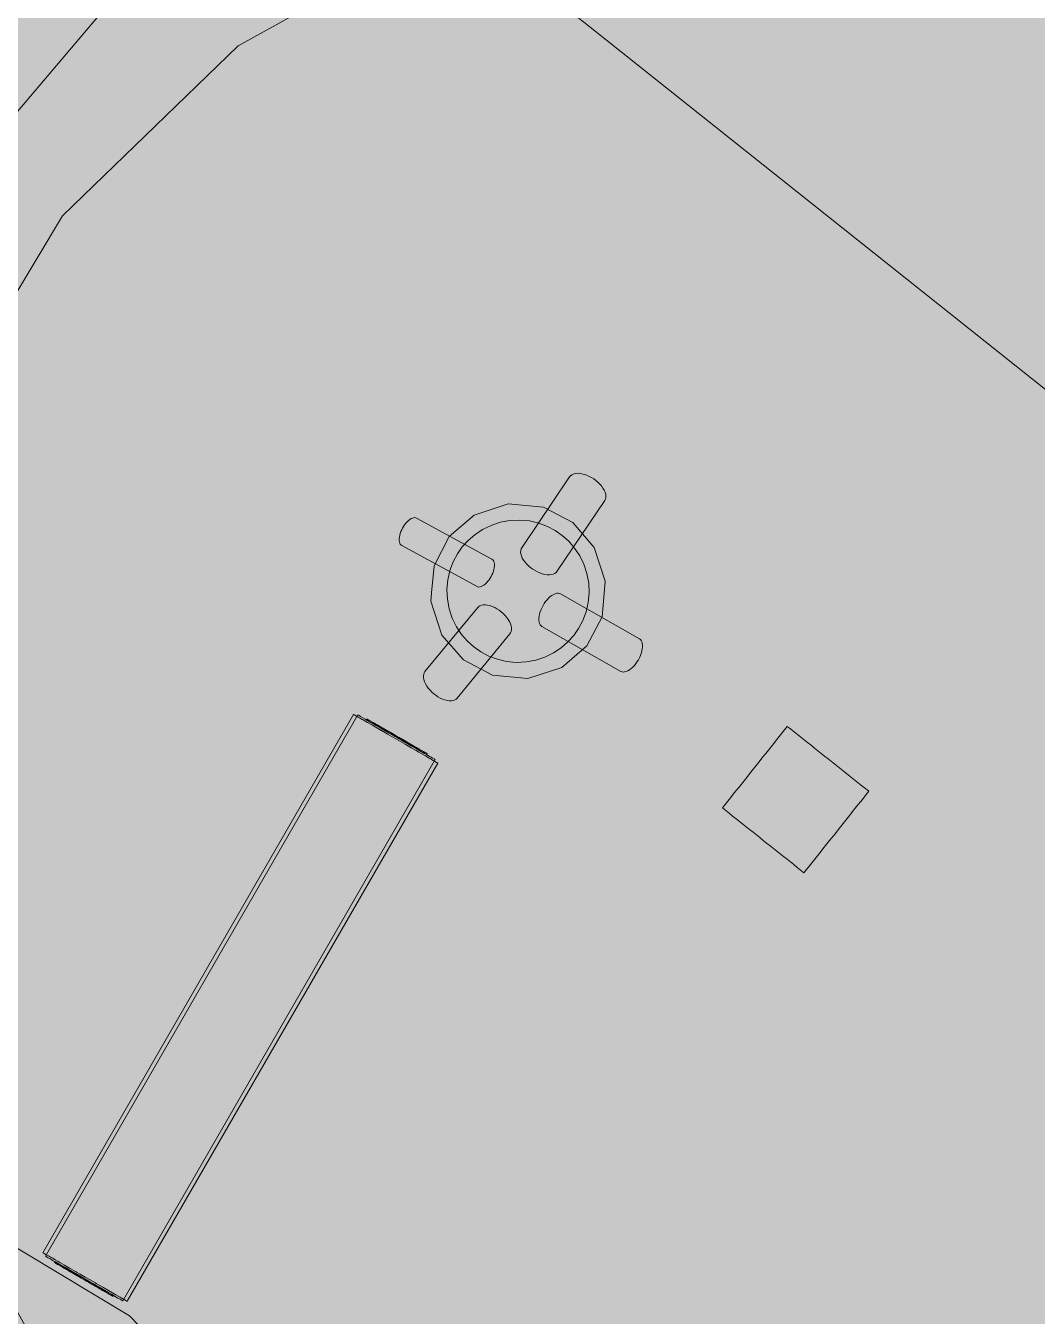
# Model space of a CAD drawing. Header units: millimetres. Extents: x -146962 to 322503, y -183624 to 284367.
# Drawn here: x 100377 to 103292, y 50912 to 54628 of the extents above; entities that cross this region are included whole.
import ezdxf

# ---------------------------------------------------------------- set-up
doc = ezdxf.new("R2010")
doc.units = ezdxf.units.MM
doc.layers.add('06_部屋の色', color=8, linetype='Continuous', lineweight=0)
doc.layers.add('30_敷地・外構', color=8, linetype='Continuous', lineweight=9)

msp = doc.modelspace()

# ---------------------------------------------------------------- hatches: boundary and pattern name
at = {"layer": '06_部屋の色', "true_color": 0xdde9cf}
msp.add_hatch(color=8, dxfattribs=at).paths.add_polyline_path([(83510.2, 29400.8), (83510.3, 31670.6), (83754.2, 32064.6), (83999.1, 32458.1), (84244.9, 32850.9), (84491.7, 33243.1), (84739.4, 33634.8), (84988.1, 34025.8), (85237.8, 34416.3), (85488.3, 34806.1), (85739.9, 35195.3), (85992.4, 35583.9), (86245.8, 35971.8), (86500.2, 36359.2), (86755.5, 36745.9), (87011.8, 37132), (87269, 37517.5), (87527.2, 37902.4), (87786.3, 38286.6), (88046.3, 38670.2), (88307.2, 39053.2), (88569.1, 39435.5), (88832, 39817.2), (89095.7, 40198.2), (89360.4, 40578.6), (89626, 40958.3), (89892.5, 41337.4), (90160, 41715.9), (90428.4, 42093.7), (90697.7, 42470.8), (90967.9, 42847.3), (91239, 43223.1), (91511.1, 43598.3), (91784.1, 43972.8), (92058, 44346.6), (92332.7, 44719.7), (92608.4, 45092.2), (92885.1, 45464), (93162.6, 45835.2), (93441, 46205.6), (93720.3, 46575.4), (94000.5, 46944.5), (94281.7, 47312.9), (94563.7, 47680.6), (94846.6, 48047.7), (95130.4, 48414), (95415.1, 48779.7), (95700.7, 49144.6), (95987.2, 49508.9), (96274.5, 49872.4), (96562.8, 50235.3), (96851.9, 50597.4), (97142, 50958.9), (97432.9, 51319.6), (97724.6, 51679.7), (98017.3, 52039), (98310.8, 52397.6), (98605.2, 52755.5), (98900.5, 53112.6), (99196.7, 53469.1), (99493.7, 53824.8), (99791.6, 54179.8), (100090.3, 54534), (100389.9, 54887.6), (100690.4, 55240.4), (100991.8, 55592.4), (101293.9, 55943.8), (101597, 56294.4), (101900.9, 56644.2), (102205.6, 56993.3), (102511.3, 57341.7), (102817.7, 57689.3), (103125, 58036.2), (103433.2, 58382.3), (103742.1, 58727.7), (104052, 59072.3), (104362.6, 59416.2), (104674.1, 59759.3), (104986.5, 60101.6), (105299.7, 60443.2), (105613.7, 60784), (105928.5, 61124.1), (106244.2, 61463.4), (106560.7, 61801.9), (106878, 62139.6), (107196.1, 62476.6), (107515.1, 62812.7), (107834.9, 63148.1), (108155.5, 63482.8), (108476.9, 63816.6), (108799.1, 64149.7), (109122.2, 64481.9), (109446, 64813.4), (109770.7, 65144.1), (110096.1, 65474), (110422.4, 65803.1), (110749.4, 66131.4), (111077.3, 66458.9), (111406, 66785.6), (111735.4, 67111.5), (112065.7, 67436.6), (112396.7, 67760.9), (112728.6, 68084.4), (113061.2, 68407.1), (113394.6, 68728.9), (113728.8, 69050), (114063.8, 69370.2), (114399.5, 69689.6), (114736, 70008.2), (115073.4, 70326), (115411.4, 70642.9), (115750.3, 70959.1), (116089.9, 71274.4), (116430.3, 71588.8), (116771.5, 71902.5), (117113.4, 72215.3), (117456.1, 72527.2), (117799.5, 72838.4), (118596.9, 72838.3), (118594.5, 29398.9)])
at = {"layer": '30_敷地・外構', "true_color": 0xcfe3ef}
msp.add_hatch(color=8, dxfattribs=at).paths.add_polyline_path([(92139, 44962.4), (92351.6, 45249.5), (92564.8, 45536.3), (92778.4, 45822.7), (92992.7, 46108.6), (93207.4, 46394.2), (93422.7, 46679.3), (93638.5, 46964), (93854.9, 47248.4), (94071.8, 47532.3), (94289.2, 47815.8), (94507.2, 48099), (94725.7, 48381.7), (94944.7, 48663.9), (95164.2, 48945.8), (95384.3, 49227.3), (95604.9, 49508.4), (95826.1, 49789), (96047.7, 50069.2), (96269.9, 50349), (96492.6, 50628.4), (96715.8, 50907.4), (96939.6, 51185.9), (97163.9, 51464.1), (97388.7, 51741.8), (97614, 52019.1), (97839.9, 52295.9), (98066.2, 52572.4), (98293.1, 52848.4), (98520.5, 53124), (98748.4, 53399.2), (98976.9, 53673.9), (99205.8, 53948.2), (99435.3, 54222.1), (99665.2, 54495.5), (99895.7, 54768.5), (100126.7, 55041.1), (100358.2, 55313.2), (100590.3, 55584.9), (100822.8, 55856.2), (101055.8, 56127), (101289.4, 56397.4), (101523.4, 56667.4), (101758, 56936.9), (101993.1, 57206), (102228.7, 57474.6), (102464.7, 57742.8), (102701.3, 58010.6), (102938.4, 58277.9), (103176, 58544.7), (103414.1, 58811.1), (103652.6, 59077.1), (103891.7, 59342.6), (104131.3, 59607.7), (104371.4, 59872.3), (104612, 60136.5), (104853, 60400.2), (105094.6, 60663.4), (105336.7, 60926.2), (105579.2, 61188.6), (105822.3, 61450.5), (106065.8, 61711.9), (106309.8, 61972.9), (106554.3, 62233.4), (106799.3, 62493.5), (107044.8, 62753.1), (107290.8, 63012.2), (107537.3, 63270.9), (107784.2, 63529.1), (108031.7, 63786.9), (108279.6, 64044.2), (108528, 64301), (108776.9, 64557.3), (109026.2, 64813.2), (109276.1, 65068.6), (109526.4, 65323.6), (109777.2, 65578.1), (110028.5, 65832.1), (110280.2, 66085.6), (110532.5, 66338.7), (110785.2, 66591.3), (111038.3, 66843.4), (111292, 67095), (111546.1, 67346.2), (111800.7, 67596.8), (112055.8, 67847.1), (112311.3, 68096.8), (112567.3, 68346), (112823.8, 68594.8), (113080.7, 68843.1), (113338.1, 69090.9), (113596, 69338.2), (113854.3, 69585), (114113.1, 69831.4), (114372.4, 70077.2), (114632.1, 70322.6), (114892.2, 70567.5), (115152.9, 70811.9), (115414, 71055.8), (115675.5, 71299.2), (115937.5, 71542.1), (116200, 71784.5), (116462.9, 72026.5), (116726.3, 72267.9), (116990.1, 72508.9), (117254.2, 72749.1), (117287.8, 72712.1), (117624.3, 72342.3), (117658, 72305.3), (117394.3, 72065.4), (117131.3, 71825.3), (116868.8, 71584.6), (116606.7, 71343.4), (116345.1, 71101.7), (116083.9, 70859.6), (115823.1, 70616.9), (115562.9, 70373.8), (115303.1, 70130.2), (115043.7, 69886.1), (114784.8, 69641.5), (114526.4, 69396.4), (114268.4, 69150.8), (114010.9, 68904.8), (113753.8, 68658.2), (113497.2, 68411.2), (113241.1, 68163.7), (112985.5, 67915.7), (112730.3, 67667.3), (112475.5, 67418.3), (112221.3, 67168.9), (111967.5, 66919), (111714.2, 66668.7), (111461.3, 66417.8), (111208.9, 66166.5), (110957, 65914.7), (110705.6, 65662.4), (110454.6, 65409.7), (110204.1, 65156.5), (109954.1, 64902.8), (109704.6, 64648.7), (109455.5, 64394.1), (109207, 64139), (108958.9, 63883.4), (108711.2, 63627.4), (108464.1, 63371), (108217.5, 63114), (107971.3, 62856.6), (107725.6, 62598.8), (107480.4, 62340.4), (107235.7, 62081.6), (106991.4, 61822.4), (106747.7, 61562.7), (106504.4, 61302.5), (106261.7, 61041.9), (106019.4, 60780.9), (105777.6, 60519.3), (105536.3, 60257.4), (105295.5, 59994.9), (105055.2, 59732.1), (104815.4, 59468.7), (104576.1, 59204.9), (104337.2, 58940.7), (104098.9, 58676), (103861.1, 58410.9), (103623.7, 58145.3), (103386.9, 57879.3), (103150.6, 57612.9), (102914.7, 57345.9), (102679.4, 57078.6), (102444.6, 56810.8), (102210.2, 56542.6), (101976.4, 56273.9), (101743.1, 56004.8), (101510.3, 55735.3), (101278, 55465.3), (101046.2, 55194.9), (100814.9, 54924), (100584.1, 54652.7), (100353.8, 54381), (100124.1, 54108.9), (99894.8, 53836.3), (99666.1, 53563.3), (99437.8, 53289.8), (99210.1, 53016), (98982.9, 52741.7), (98756.3, 52467), (98530.1, 52191.8), (98304.4, 51916.3), (98079.3, 51640.3), (97854.7, 51363.8), (97630.6, 51087), (97407, 50809.8), (97184, 50532.1), (96961.4, 50254), (96739.4, 49975.5), (96517.9, 49696.6), (96297, 49417.2), (96076.5, 49137.5), (95856.6, 48857.3), (95637.2, 48576.7), (95418.4, 48295.7), (95200.1, 48014.3), (94982.3, 47732.5), (94765, 47450.3), (94548.2, 47167.6), (94332, 46884.6), (94116.4, 46601.2), (93901.2, 46317.3), (93686.6, 46033.1), (93472.5, 45748.4), (93259, 45463.4), (93046, 45177.9), (92833.5, 44892.1), (92621.6, 44605.8), (92410.2, 44319.2), (92199.3, 44032.1), (91989, 43744.7), (91779.2, 43456.8), (91570, 43168.6), (91361.3, 42880), (91153.1, 42591), (90945.5, 42301.6), (90738.4, 42011.8), (90531.9, 41721.6), (90325.9, 41431.1), (90120.5, 41140.1), (89915.6, 40848.8), (89711.3, 40557), (89507.5, 40264.9), (89304.2, 39972.5), (89101.5, 39679.6), (88899.4, 39386.3), (88697.8, 39092.7), (88496.8, 38798.7), (88296.3, 38504.3), (88096.3, 38209.6), (87897, 37914.4), (87698.1, 37618.9), (87499.9, 37323.1), (87302.1, 37026.8), (87105, 36730.2), (86908.4, 36433.2), (86712.3, 36135.8), (86516.8, 35838.1), (86321.9, 35540), (86127.6, 35241.6), (85933.7, 34942.7), (85770.6, 34704.5), (84221.2, 30160.7), (84158.8, 30003.7), (83987.3, 29575.1), (83930.2, 29432.3), (83873, 29289.4), (83826.6, 29308), (83362.4, 29493.7), (83315.9, 29512.3), (83487.4, 29940.8), (83544.5, 30083.7), (83601.7, 30226.5), (83653.6, 30355.2), (85206.1, 34907.7), (85430, 35268.7), (85624.5, 35568.5), (85819.4, 35867.9), (86015, 36166.9), (86211.1, 36465.6), (86407.8, 36763.9), (86605, 37061.8), (86802.8, 37359.4), (87001.1, 37656.6), (87200, 37953.4), (87399.5, 38249.8), (87599.5, 38545.9), (87800, 38841.6), (88001.2, 39136.9), (88202.8, 39431.8), (88405.1, 39726.4), (88607.9, 40020.6), (88811.2, 40314.4), (89015.1, 40607.8), (89219.5, 40900.8), (89424.5, 41193.5), (89630, 41485.7), (89836.1, 41777.6), (90042.7, 42069.1), (90249.9, 42360.2), (90457.6, 42650.9), (90665.9, 42941.2), (90874.7, 43231.1), (91084.1, 43520.6), (91294, 43809.8), (91504.4, 44098.5), (91715.4, 44386.9), (91926.9, 44674.8)])
at = {"layer": '30_敷地・外構', "true_color": 0xcfe0b8}
for points in [[(100989.7, 54570.2), (101606.2, 54911.9), (102290.1, 55082.4), (102994.8, 55070.1), (103672.4, 54875.8), (104276.5, 54512.8), (104766.2, 54005.8), (105107.9, 53389.3), (105278.4, 52705.4), (105266.1, 52000.7), (105071.8, 51323.2), (104708.8, 50719), (104201.8, 50229.4), (103585.3, 49887.7), (102901.4, 49717.1), (102196.7, 49729.4), (101519.1, 49923.7), (100915, 50286.7), (100425.3, 50793.8), (100083.6, 51410.2), (99913.1, 52094.1), (99925.4, 52798.9), (100119.7, 53476.4), (100482.7, 54080.6)], [(102439.5, 52444.2), (102447.2, 52454), (102455, 52463.8), (102462.8, 52473.6), (102470.6, 52483.4), (102478.4, 52493.2), (102486.1, 52502.9), (102493.9, 52512.7), (102501.7, 52522.5), (102509.5, 52532.3), (102517.3, 52542.1), (102525, 52551.9), (102532.8, 52561.6), (102540.6, 52571.4), (102548.4, 52581.2), (102556.2, 52591), (102564, 52600.8), (102571.7, 52610.6), (102581.5, 52602.8), (102591.3, 52595), (102601.1, 52587.2), (102610.9, 52579.4), (102620.6, 52571.6), (102630.4, 52563.9), (102640.2, 52556.1), (102650, 52548.3), (102659.8, 52540.5), (102669.6, 52532.7), (102679.3, 52525), (102689.1, 52517.2), (102698.9, 52509.4), (102708.7, 52501.6), (102718.5, 52493.8), (102728.3, 52486), (102738, 52478.3), (102747.8, 52470.5), (102757.6, 52462.7), (102767.4, 52454.9), (102777.2, 52447.1), (102787, 52439.4), (102796.7, 52431.6), (102806.5, 52423.8), (102798.7, 52414), (102791, 52404.2), (102783.2, 52394.4), (102775.4, 52384.7), (102767.6, 52374.9), (102759.8, 52365.1), (102752, 52355.3), (102744.3, 52345.5), (102736.5, 52335.8), (102728.7, 52326), (102720.9, 52316.2), (102713.1, 52306.4), (102705.4, 52296.6), (102697.6, 52286.8), (102689.8, 52277.1), (102682, 52267.3), (102674.2, 52257.5), (102666.5, 52247.7), (102658.7, 52237.9), (102650.9, 52228.1), (102643.1, 52218.4), (102635.3, 52208.6), (102627.5, 52198.8), (102619.8, 52189), (102610, 52196.8), (102600.2, 52204.6), (102590.4, 52212.4), (102580.6, 52220.1), (102570.9, 52227.9), (102561.1, 52235.7), (102551.3, 52243.5), (102541.5, 52251.3), (102531.7, 52259), (102521.9, 52266.8), (102512.2, 52274.6), (102502.4, 52282.4), (102492.6, 52290.2), (102482.8, 52298), (102473, 52305.7), (102463.2, 52313.5), (102453.5, 52321.3), (102443.7, 52329.1), (102433.9, 52336.9), (102424.1, 52344.6), (102414.3, 52352.4), (102404.5, 52360.2), (102394.8, 52368), (102385, 52375.8), (102392.8, 52385.6), (102400.5, 52395.3), (102408.3, 52405.1), (102416.1, 52414.9), (102423.9, 52424.7), (102431.7, 52434.5)], [(96519.5, 49876.6), (96882.5, 50480.8), (97389.5, 50970.4), (98006, 51312.1), (98689.9, 51482.6), (99394.6, 51470.3), (100072.2, 51276), (100676.3, 50913), (101166, 50406), (101507.7, 49789.5), (101678.2, 49105.6), (101665.9, 48400.9), (101471.6, 47723.4), (101108.6, 47119.2), (100601.6, 46629.6), (99985.1, 46287.9), (99301.2, 46117.3), (98596.5, 46129.6), (97918.9, 46323.9), (97314.8, 46686.9), (96825.1, 47194), (96483.4, 47810.4), (96312.9, 48494.3), (96325.2, 49199.1)]]:
    msp.add_hatch(color=8, dxfattribs=at).paths.add_polyline_path(points)

# ---------------------------------------------------------------- linework, layer by layer
at = {"layer": '30_敷地・外構'}
for points in [[(102444.6, 56810.8), (102210.2, 56542.6), (101976.4, 56273.9), (101743.1, 56004.8), (101510.3, 55735.3), (101278, 55465.3), (101046.2, 55194.9), (100814.9, 54924), (100584.1, 54652.7), (100353.8, 54381), (100124.1, 54108.9), (99894.8, 53836.3), (99666.1, 53563.3), (99437.8, 53289.8), (99210.1, 53016), (98982.9, 52741.7), (98756.3, 52467), (98530.1, 52191.8), (98304.4, 51916.3)], [(103504.1, 53431), (102004.1, 54624.2), (101854.1, 54743.5), (101704.1, 54862.8), (101554.1, 54982.1), (101404.1, 55101.5), (102239.3, 56151.5)], [(100989.7, 54570.2), (101606.2, 54911.9), (102290.1, 55082.4), (102994.8, 55070.1), (103672.4, 54875.8), (104276.5, 54512.8), (104766.2, 54005.8), (105107.9, 53389.3), (105278.4, 52705.4), (105266.1, 52000.7), (105071.8, 51323.2), (104708.8, 50719)], [(100425.3, 50793.8), (100083.6, 51410.2), (99913.1, 52094.1), (99925.4, 52798.9), (100119.7, 53476.4), (100482.7, 54080.6), (100989.7, 54570.2)], [(101804.7, 53121.6), (101806.6, 53125.2), (101944.4, 53329.5), (101947, 53332.6), (101950.5, 53335.3), (101954.8, 53337.3), (101960, 53338.7), (101965.9, 53339.4), (101972.5, 53339.2), (101979.4, 53338.1), (101986.6, 53336.3), (101993.8, 53333.8), (102000.8, 53330.6), (102007.5, 53327.1), (102013.8, 53323.2), (102019.7, 53318.8), (102025.5, 53314), (102031.1, 53308.6), (102036.1, 53302.9), (102040.5, 53296.9), (102044.1, 53290.9), (102046.7, 53284.9), (102048.4, 53279.2), (102049, 53273.9), (102048.7, 53269), (102047.6, 53264.8), (102045.7, 53261.2), (101907.9, 53056.9), (101905.3, 53053.8), (101901.8, 53051.1), (101897.5, 53049.1), (101892.3, 53047.7), (101886.4, 53047), (101879.8, 53047.3), (101872.9, 53048.3), (101865.7, 53050.1), (101858.5, 53052.6), (101851.5, 53055.8), (101844.8, 53059.4), (101838.5, 53063.3), (101832.6, 53067.6), (101826.8, 53072.4), (101821.2, 53077.8), (101816.2, 53083.5), (101811.8, 53089.5), (101808.2, 53095.5), (101805.6, 53101.5), (101803.9, 53107.2), (101803.3, 53112.6), (101803.6, 53117.4), (101804.7, 53121.6)], [(101597.8, 53157.3), (101669.7, 53219.1), (101767.1, 53251.2), (101869.3, 53241.9), (101953.3, 53197.8), (102015.1, 53126), (102047.2, 53028.5), (102045, 53004.4), (102037.9, 52926.3), (101993.8, 52842.3), (101921.9, 52780.5), (101824.4, 52748.5), (101722.2, 52757.8), (101638.3, 52801.8), (101576.5, 52873.7), (101544.4, 52971.2), (101546.6, 52995.2), (101553.7, 53073.4), (101597.8, 53157.3)], [(101453.4, 53146.2), (101453.4, 53150.8), (101453.9, 53155.8), (101454.9, 53161.1), (101456.4, 53166.5), (101458.3, 53171.8), (101460.5, 53176.9), (101463, 53181.7), (101465.7, 53186.3), (101468.8, 53190.9), (101472.2, 53195.4), (101475.9, 53199.6), (101479.8, 53203.3), (101483.7, 53206.4), (101487.6, 53208.9), (101491.4, 53210.6), (101495, 53211.6), (101498.2, 53211.9), (101501, 53211.5), (101503.5, 53210.6), (101720.7, 53091.9), (101722.9, 53090.3), (101724.7, 53088.1), (101726.2, 53085.3), (101727.3, 53081.8), (101727.9, 53077.6), (101727.9, 53073), (101727.4, 53068), (101726.4, 53062.7), (101724.9, 53057.4), (101723, 53052.1), (101720.8, 53047), (101718.3, 53042.2), (101715.6, 53037.5), (101712.5, 53032.9), (101709.1, 53028.4), (101705.4, 53024.3), (101701.5, 53020.6), (101697.5, 53017.4), (101693.6, 53014.9), (101689.8, 53013.2), (101686.3, 53012.2), (101683.1, 53011.9), (101680.2, 53012.3), (101677.8, 53013.3), (101460.5, 53131.9), (101458.4, 53133.5), (101456.5, 53135.7), (101455, 53138.5), (101454, 53142.1), (101453.4, 53146.2)], [(101621.2, 53107.2), (101635.3, 53127.4), (101651.9, 53145.8), (101671.3, 53162.7), (101693.6, 53177.5), (101718.3, 53189.6), (101744.8, 53198.4), (101772.6, 53203.5), (101800.8, 53204.8), (101828.6, 53202.2), (101855.4, 53196), (101880.4, 53186.6), (101903.2, 53174.5), (101923.4, 53160.3), (101941.8, 53143.7), (101958.7, 53124.3), (101973.5, 53102), (101985.6, 53077.4), (101994.3, 53050.8), (101999.5, 53023), (102000.7, 52994.8), (101998.1, 52967), (101991.9, 52940.2), (101982.5, 52915.2), (101970.4, 52892.4), (101956.2, 52872.2), (101939.7, 52853.8), (101920.2, 52836.9), (101898, 52822.1), (101873.3, 52810.1), (101846.8, 52801.3), (101819, 52796.1), (101790.8, 52794.9), (101762.9, 52797.5), (101736.2, 52803.7), (101711.2, 52813.1), (101688.4, 52825.2), (101668.2, 52839.4), (101649.8, 52855.9), (101632.9, 52875.4), (101618.1, 52897.6), (101606, 52922.3), (101597.2, 52948.9), (101592.1, 52976.6), (101590.8, 53004.8), (101593.4, 53032.7), (101599.6, 53059.4), (101609.1, 53084.4), (101621.2, 53107.2)], [(101523.2, 52756.3), (101523.9, 52761), (101525.5, 52765.1), (101527.7, 52768.5), (101679.5, 52953), (101682.4, 52955.9), (101686.1, 52958.2), (101690.6, 52959.9), (101695.8, 52960.8), (101701.7, 52960.9), (101708.1, 52960.1), (101714.9, 52958.5), (101721.7, 52956.1), (101728.6, 52952.9), (101735.2, 52949.2), (101741.4, 52945.1), (101747.1, 52940.7), (101752.6, 52935.9), (101757.8, 52930.6), (101762.7, 52924.8), (101767.1, 52918.7), (101770.8, 52912.4), (101773.7, 52906.1), (101775.7, 52900), (101776.8, 52894.2), (101776.9, 52888.9), (101776.1, 52884.2), (101774.5, 52880.1), (101772.3, 52876.7), (101620.5, 52692.1), (101617.6, 52689.3), (101613.9, 52687), (101609.4, 52685.3), (101604.2, 52684.4), (101598.3, 52684.3), (101591.9, 52685.1), (101585.2, 52686.7), (101578.3, 52689.1), (101571.4, 52692.2), (101564.8, 52695.9), (101558.6, 52700.1), (101552.9, 52704.5), (101547.4, 52709.3), (101542.2, 52714.6), (101537.3, 52720.3), (101532.9, 52726.4), (101529.2, 52732.7), (101526.3, 52739), (101524.3, 52745.2), (101523.3, 52751), (101523.2, 52756.3)], [(101856, 52921.7), (101856.7, 52927.8), (101858, 52934.1), (101859.9, 52940.6), (101862.2, 52946.9), (101865, 52953), (101868, 52958.7), (101871.4, 52964.3), (101875.2, 52969.8), (101879.5, 52975), (101884, 52979.9), (101888.8, 52984.3), (101893.7, 52988), (101898.6, 52990.8), (101903.2, 52992.8), (101907.6, 52993.9), (101911.5, 52994.1), (101915, 52993.6), (101918, 52992.3), (102145.8, 52862.7), (102148.5, 52860.8), (102150.7, 52858), (102152.6, 52854.5), (102153.9, 52850.2), (102154.5, 52845.2), (102154.6, 52839.6), (102153.9, 52833.5), (102152.6, 52827.2), (102150.7, 52820.7), (102148.4, 52814.4), (102145.6, 52808.3), (102142.6, 52802.6), (102139.2, 52797), (102135.4, 52791.5), (102131.1, 52786.2), (102126.5, 52781.3), (102121.8, 52777), (102116.9, 52773.3), (102112, 52770.5), (102107.4, 52768.5), (102103, 52767.4), (102099, 52767.2), (102095.5, 52767.7), (102092.5, 52769), (101864.7, 52898.6), (101862.1, 52900.5), (101859.8, 52903.2), (101858, 52906.8), (101856.7, 52911.1), (101856, 52916.1), (101856, 52921.7)], [(101331.7, 52639.3), (101332.5, 52638.9), (101335.1, 52637.4), (101338.9, 52635.2), (101346.6, 52630.8), (101349.3, 52629.2), (101357.5, 52624.4), (101362.4, 52621.6), (101363.9, 52620.8), (101364.4, 52620.5), (101376, 52613.8), (101388.7, 52606.4), (101398.6, 52600.7), (101399.4, 52600.3), (101401.7, 52599), (101402.2, 52598.6), (101413.7, 52592), (101420.1, 52588.3), (101429.8, 52582.7), (101443.3, 52574.9), (101456.7, 52567.2), (101470.5, 52559.2), (101475.6, 52556.3), (101487, 52549.7), (101487.9, 52549.2), (101488.2, 52549), (101502.6, 52540.7), (101509.6, 52536.6), (101516.4, 52532.7), (101529, 52525.4), (101536.5, 52521.1), (101539.5, 52519.3), (101540.5, 52518.8), (101540.6, 52518.8), (101542.3, 52517.8), (101546.5, 52515.3), (101551.4, 52512.5), (101551.9, 52512.2), (101554, 52511), (101555.8, 52510), (101556, 52509.8), (101560.8, 52507), (101563.6, 52505.4), (101564.5, 52504.9), (100669.4, 50954.8), (100668.5, 50955.3), (100665.7, 50956.9), (100660.9, 50959.7), (100660.9, 50959.7), (100660.1, 50960.2), (100659, 50960.8), (100659, 50960.8), (100653.9, 50963.7), (100651.9, 50964.9), (100649.6, 50966.3), (100645.5, 50968.6), (100637.1, 50973.4), (100627, 50979.3), (100615.5, 50986), (100613.8, 50986.9), (100609.5, 50989.4), (100607.5, 50990.6), (100601.3, 50994.1), (100589.2, 51001.1), (100580.4, 51006.2), (100577.8, 51007.7), (100562.8, 51016.4), (100548.2, 51024.8), (100533.6, 51033.2), (100523.8, 51038.9), (100521, 51040.5), (100507.1, 51048.5), (100503.5, 51050.6), (100493.6, 51056.3), (100488.9, 51059), (100475, 51067), (100469.9, 51070), (100469.3, 51070.3), (100469.1, 51070.4), (100462.4, 51074.3), (100455, 51078.6), (100450.9, 51081), (100444.5, 51084.7), (100442.4, 51085.9), (100435.4, 51089.9), (100430.6, 51092.7), (100427.8, 51094.3), (100426.9, 51094.8), (101322, 52644.9), (101322.9, 52644.4), (101325.7, 52642.8), (101330.5, 52640), (101331.7, 52639.3), (101331.7, 52639.3)], [(101348.5, 52635.4), (101356.8, 52630.6), (101366.9, 52624.8), (101378.5, 52618.1), (101391.2, 52610.8), (101397.8, 52607), (101404.7, 52603), (101418.3, 52595.1), (101418.5, 52595), (101432.3, 52587), (101445.8, 52579.3), (101459.2, 52571.5), (101473, 52563.5), (101486.4, 52555.8), (101500.3, 52547.8), (101513, 52540.4), (101524.6, 52533.7), (101534.7, 52527.9), (101543.1, 52523.1), (101545.2, 52521.8), (101549.5, 52519.4), (101553.9, 52516.8), (101556.5, 52515.3), (101557.3, 52514.9), (100657.2, 50956.1), (100656.4, 50956.5), (100653.8, 50958), (100649.4, 50960.6), (100643, 50964.3), (100634.6, 50969.1), (100624.5, 50974.9), (100613, 50981.6), (100600.2, 50989), (100586.7, 50996.8), (100572.9, 51004.8), (100559.1, 51012.7), (100545.7, 51020.5), (100532.7, 51028), (100518.5, 51036.2), (100518.2, 51036.3), (100504.6, 51044.2), (100497.7, 51048.2), (100491.1, 51052), (100478.4, 51059.3), (100466.8, 51066), (100456.7, 51071.8), (100448.4, 51076.7), (100442, 51080.4), (100437.5, 51082.9), (100434.9, 51084.4), (100434.1, 51084.9), (101334.2, 52643.7), (101335, 52643.2), (101337.6, 52641.7), (101342.1, 52639.2), (101348.5, 52635.4)], [(101366.3, 52628.6), (101366.3, 52628.6), (101369.6, 52626.7), (101371.4, 52625.7), (101371.6, 52625.6), (101372.1, 52625.3), (101377.9, 52621.9), (101385.7, 52617.4), (101392.1, 52613.7), (101396.9, 52611), (101404.7, 52606.4), (101415.2, 52600.4), (101421, 52597), (101423.3, 52595.7), (101426.9, 52593.6), (101437.2, 52587.7), (101447.3, 52581.9), (101457.7, 52575.8), (101462.8, 52572.9), (101463.1, 52572.7), (101463.4, 52572.6), (101468.5, 52569.6), (101478.4, 52563.9), (101479.3, 52563.4), (101485.4, 52559.9), (101487.9, 52558.4), (101495.7, 52553.9), (101498.9, 52552.1), (101500.6, 52551.1), (101508.6, 52546.4), (101508.8, 52546.3), (101510.4, 52545.4), (101513.9, 52543.4), (101520.1, 52539.8), (101520.8, 52539.4), (101523.2, 52538), (101527.4, 52535.6), (101528.3, 52535.1), (101530.2, 52534), (101530.8, 52533.6), (101531.6, 52533.1), (101533.6, 52532), (101534.3, 52531.6), (101532.8, 52529), (101532.1, 52529.4), (101530.1, 52530.5), (101526.7, 52532.6), (101526.1, 52532.9), (101523.4, 52534.4), (101519.2, 52536.8), (101515.2, 52539.2), (101510.5, 52541.9), (101504.8, 52545.2), (101499, 52548.5), (101498.3, 52548.9), (101498.2, 52549), (101496.2, 52550.2), (101488.3, 52554.7), (101488, 52554.9), (101486.6, 52555.7), (101483.5, 52557.5), (101476.5, 52561.5), (101466.1, 52567.5), (101455.8, 52573.5), (101445.8, 52579.3), (101435.3, 52585.3), (101424.5, 52591.5), (101415, 52597), (101404.9, 52602.9), (101404.7, 52603), (101395.4, 52608.4), (101393.3, 52609.6), (101386.6, 52613.4), (101379.4, 52617.6), (101379.1, 52617.7), (101372.9, 52621.3), (101368.1, 52624.1), (101364.7, 52626.1), (101362.8, 52627.2), (101362.2, 52627.5), (101361.4, 52628), (101359.4, 52629.1), (101358.7, 52629.5), (101360.2, 52632.1), (101360.9, 52631.7), (101362.9, 52630.6), (101366.3, 52628.6)], [(101384.8, 52618), (101385.7, 52617.4), (101386.7, 52616.8), (101387.3, 52616.5), (101390.6, 52614.6), (101391, 52614.3), (101391, 52614.3), (101395.9, 52611.5), (101401.7, 52608.2), (101406.8, 52605.2), (101410.5, 52603.1), (101410.6, 52603), (101415.7, 52600.1), (101415.9, 52600), (101423.5, 52595.6), (101424.8, 52594.8), (101431.4, 52591), (101431.5, 52590.9), (101438.1, 52587.2), (101439.9, 52586.1), (101447.3, 52581.9), (101454.6, 52577.6), (101462.1, 52573.3), (101463, 52572.8), (101471, 52568.2), (101474.6, 52566.1), (101477.1, 52564.6), (101484, 52560.6), (101490.1, 52557.2), (101492.8, 52555.6), (101493.1, 52555.4), (101497.5, 52552.9), (101500.5, 52551.2), (101502.4, 52550), (101503.5, 52549.4), (101506.4, 52547.7), (101507.8, 52546.9), (101509.8, 52545.8), (101511.2, 52544.9), (101509.7, 52542.3), (101508.3, 52543.2), (101505.7, 52544.7), (101503.1, 52546.2), (101502.5, 52546.5), (101500.8, 52547.5), (101500, 52547.9), (101497.2, 52549.6), (101494.4, 52551.2), (101488.9, 52554.4), (101488.8, 52554.4), (101484.6, 52556.8), (101477.3, 52561.1), (101474.1, 52562.9), (101469.5, 52565.6), (101468.2, 52566.3), (101461.5, 52570.2), (101453.5, 52574.8), (101445.8, 52579.3), (101438.4, 52583.5), (101430.9, 52587.9), (101423.3, 52592.2), (101422, 52593), (101415.9, 52596.5), (101412.4, 52598.5), (101410.3, 52599.8), (101402.6, 52604.2), (101397.1, 52607.4), (101394.4, 52608.9), (101392.6, 52610), (101392.4, 52610.1), (101389.1, 52612), (101388.8, 52612.1), (101387.8, 52612.7), (101385.8, 52613.9), (101384.5, 52614.6), (101383.3, 52615.4), (101381.8, 52616.2), (101383.3, 52618.8), (101384.8, 52618)], [(101418.4, 52598.5), (101418.8, 52598.3), (101420.2, 52597.5), (101422.1, 52596.4), (101422.9, 52596), (101426.5, 52593.9), (101428.6, 52592.7), (101432.1, 52590.6), (101433.6, 52589.7), (101434.6, 52589.2), (101436.4, 52588.1), (101438.8, 52586.7), (101439.7, 52586.2), (101441.6, 52585.2), (101443.1, 52584.3), (101447.3, 52581.9), (101451.4, 52579.5), (101453.8, 52578.1), (101455.7, 52577), (101460, 52574.5), (101461.2, 52573.8), (101462.4, 52573.1), (101464.1, 52572.1), (101466.2, 52570.9), (101469.2, 52569.2), (101469.5, 52569), (101471.7, 52567.8), (101474.3, 52566.2), (101476.1, 52565.2), (101477.3, 52564.5), (101477.4, 52564.5), (101478.1, 52564.1), (101479.3, 52563.3), (101480.7, 52562.6), (101481.5, 52562.1), (101480, 52559.5), (101479.2, 52560), (101477.8, 52560.7), (101475.9, 52561.9), (101475.9, 52561.9), (101475.8, 52561.9), (101473.3, 52563.4), (101472.8, 52563.7), (101472.6, 52563.8), (101470.5, 52565), (101468, 52566.4), (101466.6, 52567.3), (101462.6, 52569.5), (101460.9, 52570.5), (101460.3, 52570.9), (101458.5, 52571.9), (101457.2, 52572.7), (101454.3, 52574.4), (101453.3, 52574.9), (101452.4, 52575.4), (101450.8, 52576.4), (101449.9, 52576.9), (101445.8, 52579.3), (101442, 52581.4), (101442, 52581.5), (101441.2, 52581.9), (101440.3, 52582.4), (101437.3, 52584.1), (101436, 52584.9), (101434.3, 52585.9), (101430.6, 52588), (101428.9, 52589), (101425.5, 52590.9), (101423.8, 52591.9), (101421, 52593.6), (101418.7, 52594.9), (101418.3, 52595.1), (101418.2, 52595.2), (101417.9, 52595.4), (101417.2, 52595.8), (101416.9, 52595.9), (101415.7, 52596.6), (101415.2, 52596.9), (101415, 52597.1), (101413.8, 52597.7), (101413.7, 52597.8), (101412.3, 52598.6), (101411.5, 52599), (101413, 52601.6), (101413.8, 52601.2), (101415.2, 52600.4), (101415.4, 52600.3), (101417.2, 52599.2), (101418.4, 52598.5)], [(102439.5, 52444.2), (102447.2, 52454), (102455, 52463.8), (102462.8, 52473.6), (102470.6, 52483.4), (102478.4, 52493.2), (102486.1, 52502.9), (102493.9, 52512.7), (102501.7, 52522.5), (102509.5, 52532.3), (102517.3, 52542.1), (102525, 52551.9), (102532.8, 52561.6), (102540.6, 52571.4), (102548.4, 52581.2), (102556.2, 52591), (102564, 52600.8), (102571.7, 52610.6), (102581.5, 52602.8), (102591.3, 52595), (102601.1, 52587.2), (102610.9, 52579.4), (102620.6, 52571.6), (102630.4, 52563.9), (102640.2, 52556.1), (102650, 52548.3), (102659.8, 52540.5), (102669.6, 52532.7), (102679.3, 52525), (102689.1, 52517.2), (102698.9, 52509.4), (102708.7, 52501.6), (102718.5, 52493.8), (102728.3, 52486), (102738, 52478.3), (102747.8, 52470.5), (102757.6, 52462.7), (102767.4, 52454.9), (102777.2, 52447.1), (102787, 52439.4), (102796.7, 52431.6), (102806.5, 52423.8), (102798.7, 52414), (102791, 52404.2), (102783.2, 52394.4), (102775.4, 52384.7), (102767.6, 52374.9), (102759.8, 52365.1), (102752, 52355.3), (102744.3, 52345.5), (102736.5, 52335.8), (102728.7, 52326), (102720.9, 52316.2), (102713.1, 52306.4), (102705.4, 52296.6), (102697.6, 52286.8), (102689.8, 52277.1), (102682, 52267.3), (102674.2, 52257.5), (102666.5, 52247.7), (102658.7, 52237.9), (102650.9, 52228.1), (102643.1, 52218.4), (102635.3, 52208.6), (102627.5, 52198.8), (102619.8, 52189), (102610, 52196.8), (102600.2, 52204.6), (102590.4, 52212.4), (102580.6, 52220.1), (102570.9, 52227.9), (102561.1, 52235.7), (102551.3, 52243.5), (102541.5, 52251.3), (102531.7, 52259), (102521.9, 52266.8), (102512.2, 52274.6), (102502.4, 52282.4), (102492.6, 52290.2), (102482.8, 52298), (102473, 52305.7), (102463.2, 52313.5), (102453.5, 52321.3), (102443.7, 52329.1), (102433.9, 52336.9), (102424.1, 52344.6), (102414.3, 52352.4), (102404.5, 52360.2), (102394.8, 52368), (102385, 52375.8), (102392.8, 52385.6), (102400.5, 52395.3), (102408.3, 52405.1), (102416.1, 52414.9), (102423.9, 52424.7), (102431.7, 52434.5), (102439.5, 52444.2)], [(98006, 51312.1), (98689.9, 51482.6), (99394.6, 51470.3), (100072.2, 51276), (100676.3, 50913), (101166, 50406), (101507.7, 49789.5), (101678.2, 49105.6), (101665.9, 48400.9), (101471.6, 47723.4), (101108.6, 47119.2), (100601.6, 46629.6), (99985.1, 46287.9), (99301.2, 46117.3), (98596.5, 46129.6), (97918.9, 46323.9)], [(100467.3, 51065.7), (100467.4, 51065.7), (100472.2, 51062.9), (100475.3, 51061.1), (100479.4, 51058.7), (100486.1, 51054.8), (100494.9, 51049.8), (100504.5, 51044.2), (100506.1, 51043.3), (100506.2, 51043.3), (100511.3, 51040.3), (100514.7, 51038.4), (100523.1, 51033.5), (100526, 51031.8), (100536, 51026.1), (100545.7, 51020.5), (100555.8, 51014.6), (100558.5, 51013.1), (100565.4, 51009.1), (100567.4, 51007.9), (100576.7, 51002.6), (100583.9, 50998.4), (100585.1, 50997.7), (100588, 50996.1), (100594.4, 50992.4), (100602.7, 50987.5), (100610.1, 50983.3), (100612.8, 50981.7), (100616.1, 50979.8), (100618, 50978.7), (100620.7, 50977.1), (100624, 50975.3), (100625.8, 50974.2), (100626.1, 50974), (100627.3, 50973.3), (100628, 50973), (100629.2, 50972.2), (100629.9, 50971.9), (100628.4, 50969.3), (100627.7, 50969.6), (100626.5, 50970.4), (100625.8, 50970.7), (100625.8, 50970.8), (100624.9, 50971.3), (100624.3, 50971.6), (100623.5, 50972.1), (100622.4, 50972.7), (100619.2, 50974.5), (100617.6, 50975.5), (100616.8, 50975.9), (100615.6, 50976.6), (100614.6, 50977.2), (100611.3, 50979.1), (100608.6, 50980.7), (100603.7, 50983.5), (100595.2, 50988.4), (100595, 50988.5), (100595, 50988.6), (100592.9, 50989.8), (100585.4, 50994.1), (100585.3, 50994.1), (100575.2, 51000), (100564.7, 51006), (100559.6, 51009), (100554.3, 51012), (100554, 51012.2), (100544.2, 51017.9), (100534.5, 51023.5), (100531.4, 51025.3), (100523.6, 51029.7), (100514.5, 51035), (100507.6, 51039), (100503, 51041.6), (100500.2, 51043.3), (100495.5, 51046), (100490.2, 51049.1), (100484.6, 51052.2), (100479.8, 51055), (100477, 51056.6), (100471.9, 51059.6), (100469.1, 51061.2), (100465.9, 51063.1), (100465.8, 51063.1), (100462.5, 51065), (100460.6, 51066.1), (100460, 51066.5), (100461.5, 51069.1), (100462.1, 51068.7), (100464, 51067.6), (100465, 51067.1), (100465.5, 51066.7), (100467.3, 51065.7)], [(100493.3, 51050.7), (100494.6, 51050), (100498.9, 51047.5), (100501.8, 51045.8), (100508.2, 51042.1), (100515.3, 51038), (100522.8, 51033.7), (100524.1, 51032.9), (100530.5, 51029.2), (100538.2, 51024.8), (100545.7, 51020.5), (100553.1, 51016.2), (100560, 51012.2), (100561.5, 51011.3), (100568.5, 51007.3), (100571.7, 51005.4), (100576, 51003), (100579.1, 51001.2), (100580.8, 51000.2), (100581, 51000.1), (100583.1, 50998.9), (100589.5, 50995.1), (100590.5, 50994.6), (100592.4, 50993.5), (100596.8, 50991), (100597.5, 50990.6), (100599.8, 50989.2), (100600, 50989.1), (100602, 50987.9), (100602.2, 50987.8), (100602.5, 50987.7), (100603.8, 50986.9), (100605.6, 50985.9), (100605.8, 50985.7), (100607.3, 50984.9), (100605.8, 50982.3), (100604.3, 50983.1), (100601.9, 50984.6), (100598.6, 50986.4), (100595.9, 50988), (100595.6, 50988.2), (100593.7, 50989.3), (100590.6, 50991.1), (100585.6, 50994), (100581.6, 50996.3), (100579.5, 50997.5), (100574.5, 51000.4), (100571.8, 51001.9), (100565.7, 51005.4), (100559.3, 51009.1), (100557, 51010.5), (100551.2, 51013.8), (100544.2, 51017.9), (100537.1, 51021.9), (100529.9, 51026.1), (100522.6, 51030.3), (100521.3, 51031.1), (100515.5, 51034.4), (100508.8, 51038.3), (100502.7, 51041.8), (100500.3, 51043.2), (100500.2, 51043.3), (100494.7, 51046.5), (100491.8, 51048.1), (100489.7, 51049.3), (100487.4, 51050.7), (100486, 51051.5), (100484, 51052.6), (100482.6, 51053.4), (100484.1, 51056), (100485.5, 51055.2), (100488, 51053.8), (100491.5, 51051.7), (100493.3, 51050.7)], [(100520.9, 51034.8), (100523.7, 51033.1), (100524.8, 51032.5), (100525, 51032.4), (100526.2, 51031.7), (100527, 51031.3), (100528.7, 51030.3), (100529, 51030.1), (100530.1, 51029.4), (100530.5, 51029.2), (100532.2, 51028.3), (100533.2, 51027.7), (100534.3, 51027.1), (100538.1, 51024.8), (100540.9, 51023.2), (100542.4, 51022.4), (100545.7, 51020.5), (100549.4, 51018.3), (100553.2, 51016.1), (100556.6, 51014.1), (100559.9, 51012.3), (100562.3, 51010.9), (100563.4, 51010.2), (100564.4, 51009.7), (100565.2, 51009.2), (100567.6, 51007.8), (100567.6, 51007.8), (100569.7, 51006.6), (100571.3, 51005.7), (100571.4, 51005.6), (100571.9, 51005.4), (100572.4, 51005), (100572.7, 51004.8), (100574.5, 51003.8), (100575.8, 51003.1), (100576.5, 51002.7), (100575, 51000.1), (100574.3, 51000.5), (100573, 51001.2), (100572.9, 51001.3), (100571.5, 51002.1), (100570.9, 51002.4), (100570.5, 51002.7), (100568.9, 51003.6), (100568, 51004.1), (100566.2, 51005.2), (100565.6, 51005.5), (100563.7, 51006.6), (100562.9, 51007.1), (100561.5, 51007.9), (100560.8, 51008.3), (100560.2, 51008.6), (100559.4, 51009.1), (100559.4, 51009.1), (100559.3, 51009.1), (100557.7, 51010.1), (100554.3, 51012), (100551.7, 51013.5), (100550.5, 51014.2), (100547.5, 51016), (100540.9, 51019.8), (100537.4, 51021.8), (100534.3, 51023.6), (100532.8, 51024.5), (100530, 51026.1), (100529.6, 51026.3), (100529, 51026.6), (100527.5, 51027.5), (100525.5, 51028.7), (100524.7, 51029.1), (100523.5, 51029.8), (100522.2, 51030.6), (100520.2, 51031.7), (100520.1, 51031.8), (100518.5, 51032.7), (100517.4, 51033.3), (100516.8, 51033.7), (100515.3, 51034.5), (100514.1, 51035.2), (100513.4, 51035.7), (100514.9, 51038.3), (100515.6, 51037.8), (100516.8, 51037.1), (100518.6, 51036.1), (100520.9, 51034.8)]]:
    msp.add_lwpolyline(points, dxfattribs=at)

doc.saveas('drawing.dxf')
